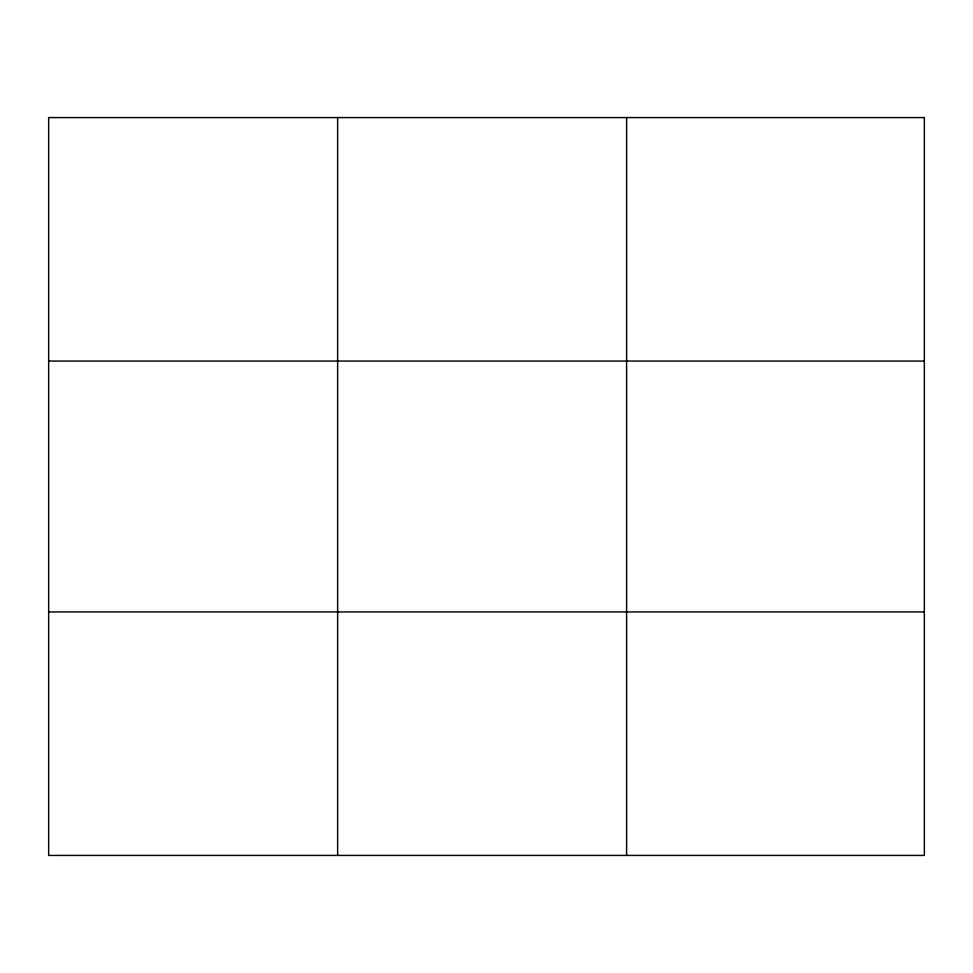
<?xml version="1.0" encoding="UTF-8"?>
<svg xmlns="http://www.w3.org/2000/svg" width="973" height="973" viewBox="0 0 973 973"><rect width="100%" height="100%" fill="white"/><g stroke="black" fill="none" stroke-linecap="round" stroke-linejoin="round"><path stroke-width="1.46" d="M337.631 855.425L337.631 117.575M626.612 855.425L626.612 117.575M48.65 361.068L924.35 361.068M48.65 611.932L924.35 611.932M924.35 117.575L924.35 855.425L48.65 855.425L48.65 117.575L924.35 117.575"/></g></svg>
